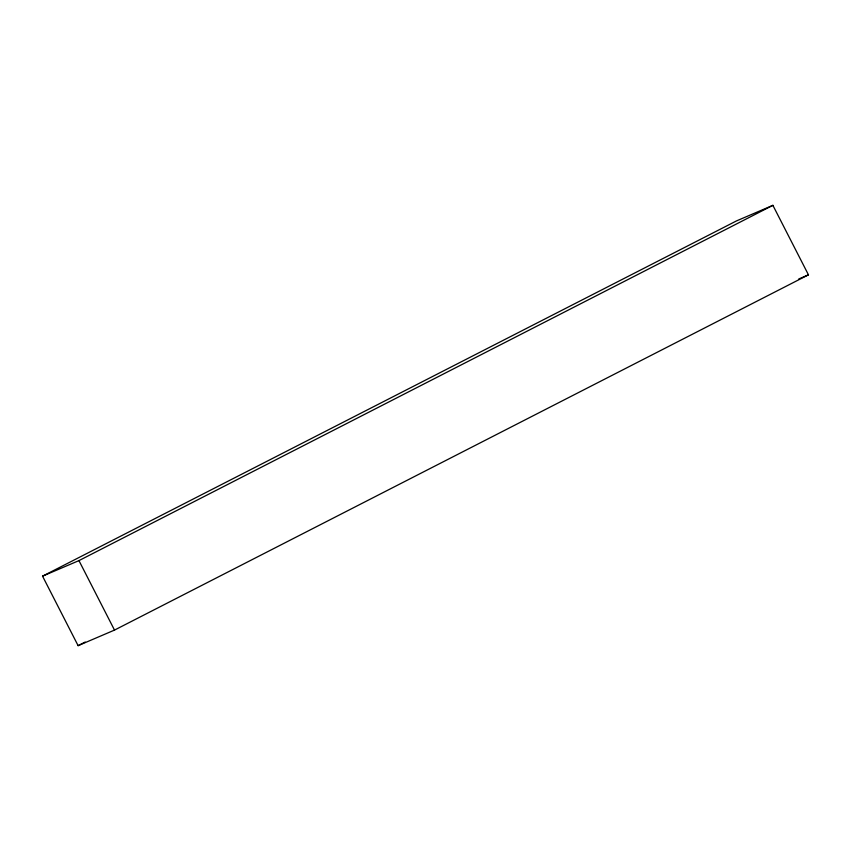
<?xml version="1.0" encoding="UTF-8"?>
<svg xmlns="http://www.w3.org/2000/svg" width="851" height="851" viewBox="0 0 851 851"><rect width="100%" height="100%" fill="white"/><g stroke="black" fill="none" stroke-linecap="round" stroke-linejoin="round"><path stroke-width="1.28" d="M42.55 576.17L736.498 220.909L772.889 205.336L808.45 274.83L114.502 630.091L78.111 645.664L42.55 576.17L78.952 560.607L772.889 205.336M78.111 645.664L85.206 642.026M798.749 278.979L808.45 274.83M78.952 560.607L114.502 630.091"/></g></svg>
